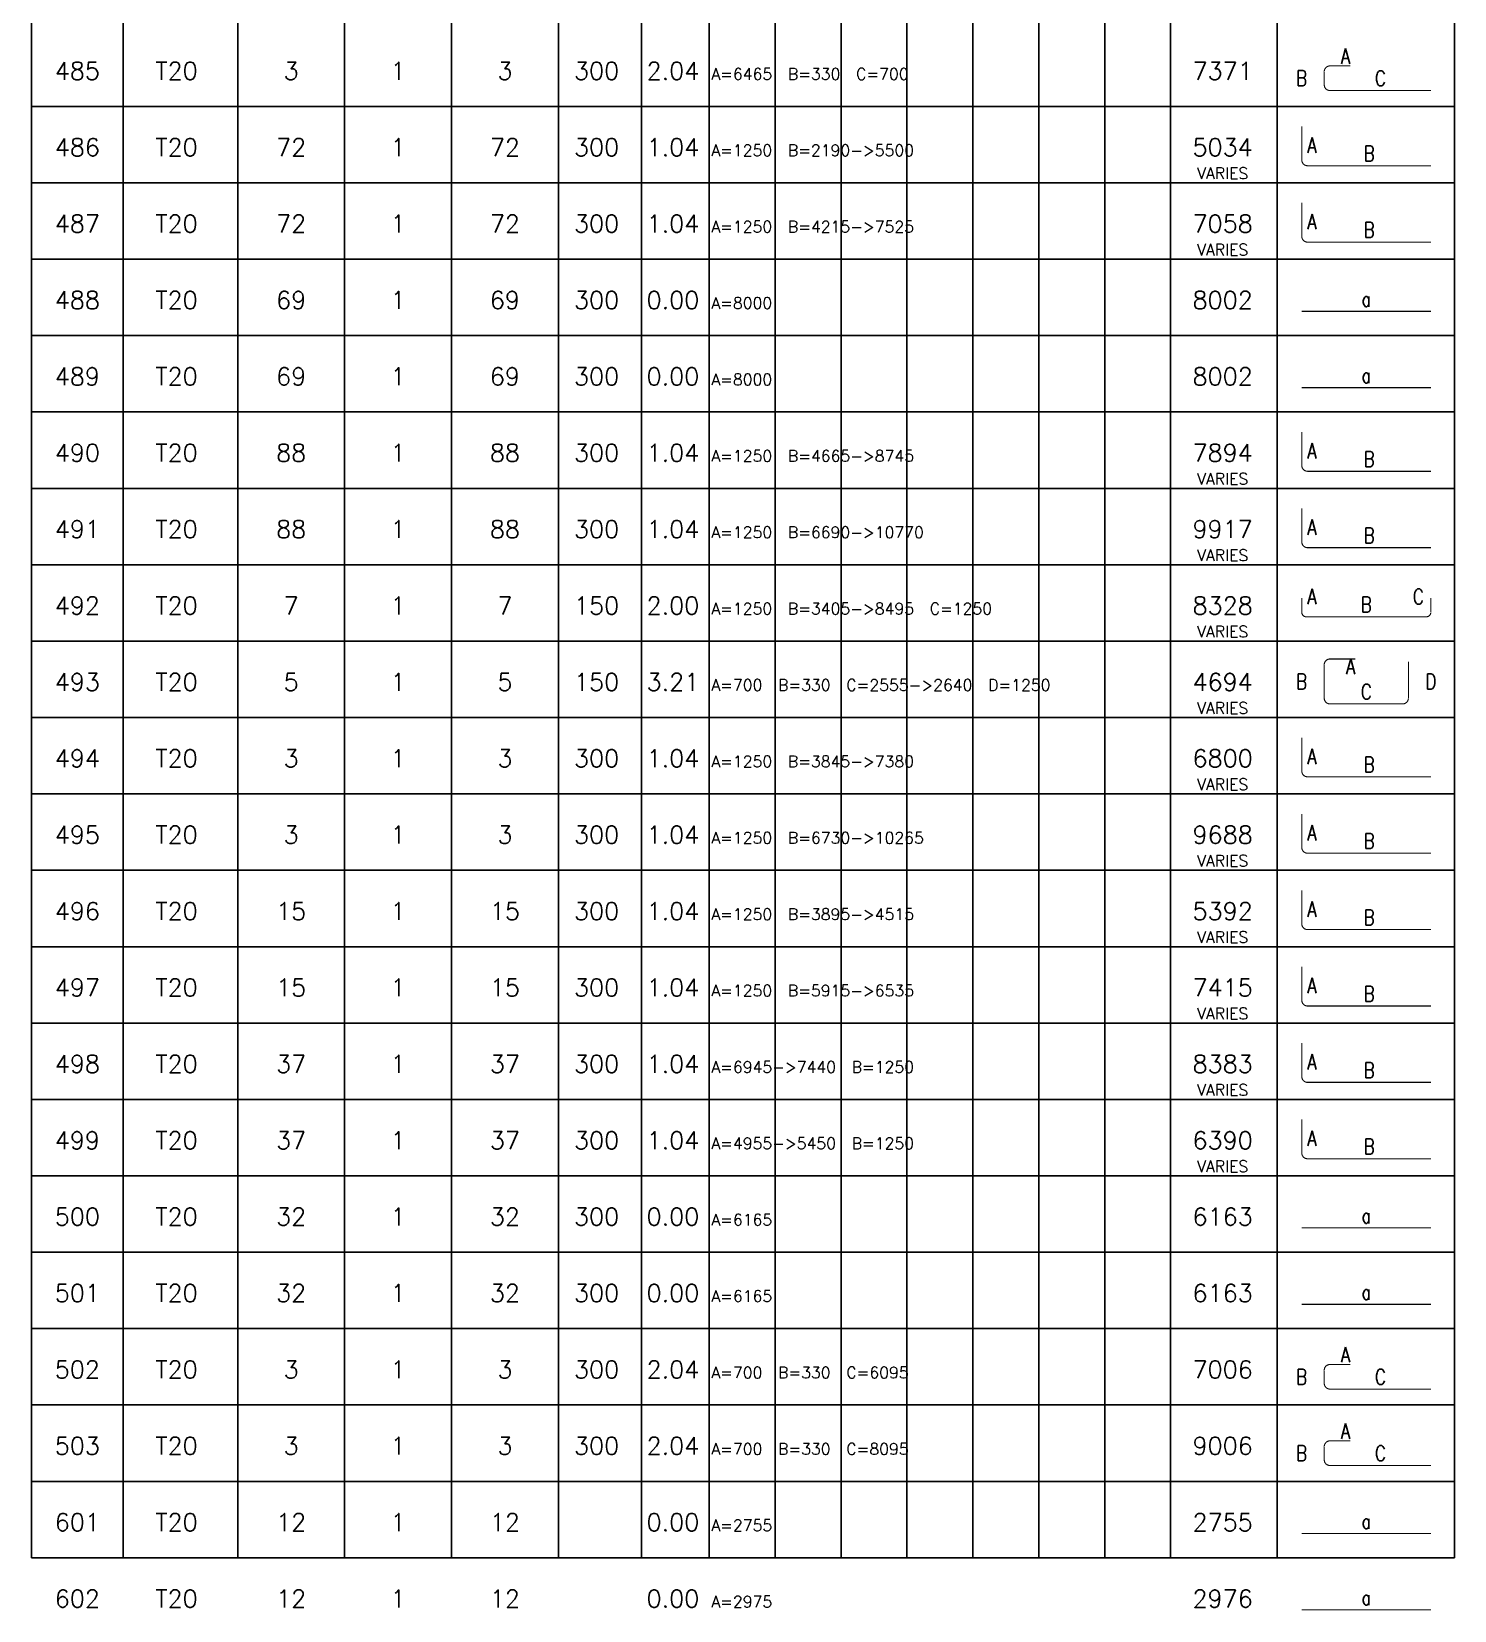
# Model space of a CAD drawing. Extents: x 660761725 to 1323371458, y 2734871439 to 5470067957.
# Drawn here: x 661879488 to 661884147, y 2734938289 to 2734943456 of the extents above; entities that cross this region are included whole.
import ezdxf
from ezdxf.enums import TextEntityAlignment as Align

# ---------------------------------------------------------------- set-up
doc = ezdxf.new("R2010")
doc.units = 0
for name, color, linetype in [('S-SCHEDULE', 140, 'Continuous'), ('S-SKETCH', 1, 'Continuous'), ('S-TEXT-SKETCH', 255, 'Continuous')]:
    doc.layers.add(name, color=color, linetype=linetype)
doc.styles.add('ROMANS', font='romans.shx')

# ---------------------------------------------------------------- blocks, each defined once
blk = doc.blocks.new('cadf_50')
at = {"color": 9}
for p, q in [((0, -202), (186.35, -202)), ((0, -212), (186.35, -212)), ((0, -222), (186.35, -222)), ((0, -232), (186.35, -232)), ((0, -242), (186.35, -242)), ((0, -252), (186.35, -252)), ((0, -262), (186.35, -262)), ((0, -272), (186.35, -272)), ((0, -282), (186.35, -282)), ((0, -292), (186.35, -292)), ((0, -302), (186.35, -302)), ((0, -312), (186.35, -312)), ((0, -322), (186.35, -322)), ((0, -332), (186.35, -332)), ((0, -342), (186.35, -342)), ((0, -352), (186.35, -352)), ((0, -362), (186.35, -362)), ((0, -372), (186.35, -372)), ((0, -382), (186.35, -382))]:
    blk.add_line(p, q, dxfattribs=at)
at = {"layer": 'S-SCHEDULE'}
for p, q in [((0, -392), (0, 0)), ((12, 0), (12, -392)), ((27, 0), (27, -392)), ((69, 0), (69, -392)), ((79.87, 0), (79.87, -392)), ((88.75, 0), (88.75, -392)), ((97.38, 0), (97.38, -392)), ((106.02, 0), (106.02, -392)), ((114.65, 0), (114.65, -392)), ((123.28, 0), (123.28, -392)), ((131.91, 0), (131.91, -392)), ((140.55, 0), (140.55, -392)), ((149.18, -392), (149.18, 0)), ((163.15, -392), (163.15, 0)), ((41, -11.45), (41, -392)), ((55, -11.45), (55, -392))]:
    blk.add_line(p, q, dxfattribs=at)
at = {"layer": 'S-SCHEDULE', "flags": 128}
blk.add_lwpolyline([(0, -392), (0, 0), (186.35, 0), (186.35, -392)], close=True, dxfattribs=at)
blk = doc.blocks.new('50-CFSHP38a')
at = {"layer": 'S-SKETCH', "const_width": 0.2}
blk.add_lwpolyline([(-15.35, 4.89), (-18.97, 4.89, 0.414214), (-20, 3.86), (-20, 1.53, 0.414214), (-18.97, 0.5), (-1, 0.5)], format="xyb", dxfattribs=at)
at = {"layer": 'S-TEXT-SKETCH', "style": 'ROMANS', "width": 0.8}
blk.add_attdef('A', text='', height=2, dxfattribs=at).set_placement((-15.35, 8), align=Align.TOP_RIGHT)
blk.add_attdef('B', text='', height=2, dxfattribs=at).set_placement((-25, 2.7), align=Align.MIDDLE_LEFT)
blk.add_attdef('C', text='', height=2, dxfattribs=at).set_placement((-9.98, 0.5), align=Align.BOTTOM_CENTER)
blk = doc.blocks.new('33-CFSHP37')
at = {"layer": 'S-SKETCH', "const_width": 0.2}
blk.add_lwpolyline([(-1, 1), (-22.96875, 1, -0.4142135624), (-24, 2.03125), (-24, 8)], format="xyb", dxfattribs=at)
at = {"layer": 'S-TEXT-SKETCH', "style": 'ROMANS', "width": 0.8}
blk.add_attdef('A', text='', height=2, dxfattribs=at).set_placement((-23, 6), align=Align.TOP_LEFT)
blk.add_attdef('B', text='', height=2, dxfattribs=at).set_placement((-11.984375, 1), align=Align.BOTTOM_CENTER)
blk = doc.blocks.new('1-CFSHP20')
at = {"layer": 'S-SKETCH', "const_width": 0.2}
blk.add_lwpolyline([(-24, 2), (-1, 2)], dxfattribs=at)
at = {"layer": 'S-TEXT-SKETCH', "linetype": 'ByBlock', "style": 'ROMANS', "width": 0.7}
blk.add_attdef('A', text='', height=2, dxfattribs=at).set_placement((-12.5, 2), align=Align.BOTTOM_CENTER)
blk = doc.blocks.new('49-Cfshp38d')
at = {"layer": 'S-SKETCH', "const_width": 0.2}
blk.add_lwpolyline([(-24, 5.35), (-24, 2.82, 0.414214), (-23.18, 2), (-1.83, 2, 0.414214), (-1, 2.82), (-1, 5.35)], format="xyb", dxfattribs=at)
at = {"layer": 'S-TEXT-SKETCH', "style": 'ROMANS', "width": 0.8}
blk.add_attdef('A', text='', height=2, dxfattribs=at).set_placement((-23, 3.42), align=Align.BOTTOM_LEFT)
blk.add_attdef('C', text='', height=2, dxfattribs=at).set_placement((-2.24, 3.42), align=Align.BOTTOM_RIGHT)
blk.add_attdef('B', text='', height=2, dxfattribs=at).set_placement((-12.5, 2.01), align=Align.BOTTOM_CENTER)
blk = doc.blocks.new('61-CFSHP52')
at = {"layer": 'S-SKETCH', "const_width": 0.2}
blk.add_lwpolyline([(-14.44, 8), (-18.97, 8, 0.414214), (-20, 6.97), (-20, 1.03, 0.414214), (-18.97, 0), (-6.03, 0, 0.414214), (-5, 1.03), (-5, 7.5)], format="xyb", dxfattribs=at)
at = {"layer": 'S-TEXT-SKETCH', "style": 'ROMANS', "width": 0.8}
blk.add_attdef('A', text='', height=2, dxfattribs=at).set_placement((-14.44, 4.5), align=Align.BOTTOM_RIGHT)
blk.add_attdef('B', text='', height=2, dxfattribs=at).set_placement((-25, 4), align=Align.MIDDLE_LEFT)
blk.add_attdef('D', text='', height=2, dxfattribs=at).set_placement((0, 4), align=Align.MIDDLE_RIGHT)
blk.add_attdef('C', text='', height=2, dxfattribs=at).set_placement((-12.5, 0), align=Align.BOTTOM_CENTER)

msp = doc.modelspace()

# ---------------------------------------------------------------- block references
at = {"layer": 'S-SCHEDULE', "xscale": 25, "yscale": 25, "zscale": 25}
msp.add_blockref('cadf_50', (661879487.93162262, 2734948261), dxfattribs=at)
at = {"layer": 'S-SCHEDULE'}
ref = msp.add_blockref('50-CFSHP38a', (661884087.93162262, 2734943253.75), dxfattribs=dict(at, xscale=18.375, yscale=18.375, zscale=18.375))
ref.add_attrib('B', 'B', dxfattribs={"layer": 'S-TEXT-SKETCH', "color": 7, "height": 50, "style": 'ROMANS', "width": 0.8}).set_placement((661883628.55662262, 2734943303.31513214), align=Align.MIDDLE_LEFT)
ref.add_attrib('C', 'C', dxfattribs={"layer": 'S-TEXT-SKETCH', "color": 7, "height": 50, "style": 'ROMANS', "width": 0.8}).set_placement((661883904.468732, 2734943262.9375), align=Align.BOTTOM_CENTER)
ref.add_attrib('A', 'A', dxfattribs={"layer": 'S-TEXT-SKETCH', "color": 7, "height": 50, "style": 'ROMANS', "width": 0.8}).set_placement((661883805.82537758, 2734943400.75), align=Align.TOP_RIGHT)
ref = msp.add_blockref('33-CFSHP37', (661884087.93162262, 2734942998.48338318), dxfattribs=dict(at, xscale=18.375, yscale=18.375, zscale=18.375))
ref.add_attrib('A', 'A', dxfattribs={"layer": 'S-TEXT-SKETCH', "color": 7, "height": 50, "style": 'ROMANS', "width": 0.8}).set_placement((661883665.30662262, 2734943108.73338318), align=Align.TOP_LEFT)
ref.add_attrib('B', 'B', dxfattribs={"layer": 'S-TEXT-SKETCH', "color": 7, "height": 50, "style": 'ROMANS', "width": 0.8}).set_placement((661883867.718732, 2734943016.85838318), align=Align.BOTTOM_CENTER)
ref = msp.add_blockref('33-CFSHP37', (661884087.93162262, 2734942748.48338318), dxfattribs=dict(at, xscale=18.375, yscale=18.375, zscale=18.375))
ref.add_attrib('A', 'A', dxfattribs={"layer": 'S-TEXT-SKETCH', "color": 7, "height": 50, "style": 'ROMANS', "width": 0.8}).set_placement((661883665.30662262, 2734942858.73338318), align=Align.TOP_LEFT)
ref.add_attrib('B', 'B', dxfattribs={"layer": 'S-TEXT-SKETCH', "color": 7, "height": 50, "style": 'ROMANS', "width": 0.8}).set_placement((661883867.718732, 2734942766.85838318), align=Align.BOTTOM_CENTER)
ref = msp.add_blockref('1-CFSHP20', (661884087.93162262, 2734942503.75), dxfattribs=dict(at, xscale=18.375, yscale=18.375, zscale=18.375))
ref.add_attrib('A', 'a', dxfattribs={"layer": 'S-TEXT-SKETCH', "color": 7, "linetype": 'ByBlock', "height": 50, "style": 'ROMANS', "width": 0.7}).set_placement((661883858.24412262, 2734942540.5), align=Align.BOTTOM_CENTER)
ref = msp.add_blockref('1-CFSHP20', (661884087.93162262, 2734942253.75), dxfattribs=dict(at, xscale=18.375, yscale=18.375, zscale=18.375))
ref.add_attrib('A', 'a', dxfattribs={"layer": 'S-TEXT-SKETCH', "color": 7, "linetype": 'ByBlock', "height": 50, "style": 'ROMANS', "width": 0.7}).set_placement((661883858.24412262, 2734942290.5), align=Align.BOTTOM_CENTER)
ref = msp.add_blockref('33-CFSHP37', (661884087.93162262, 2734941998.48338318), dxfattribs=dict(at, xscale=18.375, yscale=18.375, zscale=18.375))
ref.add_attrib('A', 'A', dxfattribs={"layer": 'S-TEXT-SKETCH', "color": 7, "height": 50, "style": 'ROMANS', "width": 0.8}).set_placement((661883665.30662262, 2734942108.73338318), align=Align.TOP_LEFT)
ref.add_attrib('B', 'B', dxfattribs={"layer": 'S-TEXT-SKETCH', "color": 7, "height": 50, "style": 'ROMANS', "width": 0.8}).set_placement((661883867.718732, 2734942016.85838318), align=Align.BOTTOM_CENTER)
ref = msp.add_blockref('33-CFSHP37', (661884087.93162262, 2734941748.48338318), dxfattribs=dict(at, xscale=18.375, yscale=18.375, zscale=18.375))
ref.add_attrib('A', 'A', dxfattribs={"layer": 'S-TEXT-SKETCH', "color": 7, "height": 50, "style": 'ROMANS', "width": 0.8}).set_placement((661883665.30662262, 2734941858.73338318), align=Align.TOP_LEFT)
ref.add_attrib('B', 'B', dxfattribs={"layer": 'S-TEXT-SKETCH', "color": 7, "height": 50, "style": 'ROMANS', "width": 0.8}).set_placement((661883867.718732, 2734941766.85838318), align=Align.BOTTOM_CENTER)
ref = msp.add_blockref('49-Cfshp38d', (661884087.93162262, 2734941503.75), dxfattribs=dict(at, xscale=18.375, yscale=18.375, zscale=18.375))
ref.add_attrib('A', 'A', dxfattribs={"layer": 'S-TEXT-SKETCH', "color": 7, "height": 50, "style": 'ROMANS', "width": 0.8}).set_placement((661883665.30662262, 2734941566.68438005), align=Align.BOTTOM_LEFT)
ref.add_attrib('B', 'B', dxfattribs={"layer": 'S-TEXT-SKETCH', "color": 7, "height": 50, "style": 'ROMANS', "width": 0.8}).set_placement((661883858.24412262, 2734941540.75757599), align=Align.BOTTOM_CENTER)
ref.add_attrib('C', 'C', dxfattribs={"layer": 'S-TEXT-SKETCH', "color": 7, "height": 50, "style": 'ROMANS', "width": 0.8}).set_placement((661884046.77162087, 2734941566.68438005), align=Align.BOTTOM_RIGHT)
ref = msp.add_blockref('61-CFSHP52', (661884087.93162262, 2734941255.52733088), dxfattribs=dict(at, xscale=18.375, yscale=18.375, zscale=18.375))
ref.add_attrib('D', 'D', dxfattribs={"layer": 'S-TEXT-SKETCH', "color": 7, "height": 50, "style": 'ROMANS', "width": 0.8}).set_placement((661884087.93162262, 2734941329.02733088), align=Align.MIDDLE_RIGHT)
ref.add_attrib('B', 'B', dxfattribs={"layer": 'S-TEXT-SKETCH', "color": 7, "height": 50, "style": 'ROMANS', "width": 0.8}).set_placement((661883628.55662262, 2734941329.02733088), align=Align.MIDDLE_LEFT)
ref.add_attrib('C', 'C', dxfattribs={"layer": 'S-TEXT-SKETCH', "color": 7, "height": 50, "style": 'ROMANS', "width": 0.8}).set_placement((661883858.24412262, 2734941255.52733088), align=Align.BOTTOM_CENTER)
ref.add_attrib('A', 'A', dxfattribs={"layer": 'S-TEXT-SKETCH', "color": 7, "height": 50, "style": 'ROMANS', "width": 0.8}).set_placement((661883822.68799126, 2734941338.21483088), align=Align.BOTTOM_RIGHT)
ref = msp.add_blockref('33-CFSHP37', (661884087.93162262, 2734940998.48338318), dxfattribs=dict(at, xscale=18.375, yscale=18.375, zscale=18.375))
ref.add_attrib('A', 'A', dxfattribs={"layer": 'S-TEXT-SKETCH', "color": 7, "height": 50, "style": 'ROMANS', "width": 0.8}).set_placement((661883665.30662262, 2734941108.73338318), align=Align.TOP_LEFT)
ref.add_attrib('B', 'B', dxfattribs={"layer": 'S-TEXT-SKETCH', "color": 7, "height": 50, "style": 'ROMANS', "width": 0.8}).set_placement((661883867.718732, 2734941016.85838318), align=Align.BOTTOM_CENTER)
ref = msp.add_blockref('33-CFSHP37', (661884087.93162262, 2734940748.48338318), dxfattribs=dict(at, xscale=18.375, yscale=18.375, zscale=18.375))
ref.add_attrib('A', 'A', dxfattribs={"layer": 'S-TEXT-SKETCH', "color": 7, "height": 50, "style": 'ROMANS', "width": 0.8}).set_placement((661883665.30662262, 2734940858.73338318), align=Align.TOP_LEFT)
ref.add_attrib('B', 'B', dxfattribs={"layer": 'S-TEXT-SKETCH', "color": 7, "height": 50, "style": 'ROMANS', "width": 0.8}).set_placement((661883867.718732, 2734940766.85838318), align=Align.BOTTOM_CENTER)
ref = msp.add_blockref('33-CFSHP37', (661884087.93162262, 2734940498.48338318), dxfattribs=dict(at, xscale=18.375, yscale=18.375, zscale=18.375))
ref.add_attrib('A', 'A', dxfattribs={"layer": 'S-TEXT-SKETCH', "color": 7, "height": 50, "style": 'ROMANS', "width": 0.8}).set_placement((661883665.30662262, 2734940608.73338318), align=Align.TOP_LEFT)
ref.add_attrib('B', 'B', dxfattribs={"layer": 'S-TEXT-SKETCH', "color": 7, "height": 50, "style": 'ROMANS', "width": 0.8}).set_placement((661883867.718732, 2734940516.85838318), align=Align.BOTTOM_CENTER)
ref = msp.add_blockref('33-CFSHP37', (661884087.93162262, 2734940248.48338318), dxfattribs=dict(at, xscale=18.375, yscale=18.375, zscale=18.375))
ref.add_attrib('A', 'A', dxfattribs={"layer": 'S-TEXT-SKETCH', "color": 7, "height": 50, "style": 'ROMANS', "width": 0.8}).set_placement((661883665.30662262, 2734940358.73338318), align=Align.TOP_LEFT)
ref.add_attrib('B', 'B', dxfattribs={"layer": 'S-TEXT-SKETCH', "color": 7, "height": 50, "style": 'ROMANS', "width": 0.8}).set_placement((661883867.718732, 2734940266.85838318), align=Align.BOTTOM_CENTER)
ref = msp.add_blockref('33-CFSHP37', (661884087.93162262, 2734939998.48338318), dxfattribs=dict(at, xscale=18.375, yscale=18.375, zscale=18.375))
ref.add_attrib('A', 'A', dxfattribs={"layer": 'S-TEXT-SKETCH', "color": 7, "height": 50, "style": 'ROMANS', "width": 0.8}).set_placement((661883665.30662262, 2734940108.73338318), align=Align.TOP_LEFT)
ref.add_attrib('B', 'B', dxfattribs={"layer": 'S-TEXT-SKETCH', "color": 7, "height": 50, "style": 'ROMANS', "width": 0.8}).set_placement((661883867.718732, 2734940016.85838318), align=Align.BOTTOM_CENTER)
ref = msp.add_blockref('33-CFSHP37', (661884087.93162262, 2734939748.48338318), dxfattribs=dict(at, xscale=18.375, yscale=18.375, zscale=18.375))
ref.add_attrib('A', 'A', dxfattribs={"layer": 'S-TEXT-SKETCH', "color": 7, "height": 50, "style": 'ROMANS', "width": 0.8}).set_placement((661883665.30662262, 2734939858.73338318), align=Align.TOP_LEFT)
ref.add_attrib('B', 'B', dxfattribs={"layer": 'S-TEXT-SKETCH', "color": 7, "height": 50, "style": 'ROMANS', "width": 0.8}).set_placement((661883867.718732, 2734939766.85838318), align=Align.BOTTOM_CENTER)
ref = msp.add_blockref('1-CFSHP20', (661884087.93162262, 2734939503.75), dxfattribs=dict(at, xscale=18.375, yscale=18.375, zscale=18.375))
ref.add_attrib('A', 'a', dxfattribs={"layer": 'S-TEXT-SKETCH', "color": 7, "linetype": 'ByBlock', "height": 50, "style": 'ROMANS', "width": 0.7}).set_placement((661883858.24412262, 2734939540.5), align=Align.BOTTOM_CENTER)
ref = msp.add_blockref('1-CFSHP20', (661884087.93162262, 2734939253.75), dxfattribs=dict(at, xscale=18.375, yscale=18.375, zscale=18.375))
ref.add_attrib('A', 'a', dxfattribs={"layer": 'S-TEXT-SKETCH', "color": 7, "linetype": 'ByBlock', "height": 50, "style": 'ROMANS', "width": 0.7}).set_placement((661883858.24412262, 2734939290.5), align=Align.BOTTOM_CENTER)
ref = msp.add_blockref('50-CFSHP38a', (661884087.93162262, 2734939003.75), dxfattribs=dict(at, xscale=18.375, yscale=18.375, zscale=18.375))
ref.add_attrib('B', 'B', dxfattribs={"layer": 'S-TEXT-SKETCH', "color": 7, "height": 50, "style": 'ROMANS', "width": 0.8}).set_placement((661883628.55662262, 2734939053.31513214), align=Align.MIDDLE_LEFT)
ref.add_attrib('C', 'C', dxfattribs={"layer": 'S-TEXT-SKETCH', "color": 7, "height": 50, "style": 'ROMANS', "width": 0.8}).set_placement((661883904.468732, 2734939012.9375), align=Align.BOTTOM_CENTER)
ref.add_attrib('A', 'A', dxfattribs={"layer": 'S-TEXT-SKETCH', "color": 7, "height": 50, "style": 'ROMANS', "width": 0.8}).set_placement((661883805.82537758, 2734939150.75), align=Align.TOP_RIGHT)
ref = msp.add_blockref('50-CFSHP38a', (661884087.93162262, 2734938753.75), dxfattribs=dict(at, xscale=18.375, yscale=18.375, zscale=18.375))
ref.add_attrib('B', 'B', dxfattribs={"layer": 'S-TEXT-SKETCH', "color": 7, "height": 50, "style": 'ROMANS', "width": 0.8}).set_placement((661883628.55662262, 2734938803.31513214), align=Align.MIDDLE_LEFT)
ref.add_attrib('C', 'C', dxfattribs={"layer": 'S-TEXT-SKETCH', "color": 7, "height": 50, "style": 'ROMANS', "width": 0.8}).set_placement((661883904.468732, 2734938762.9375), align=Align.BOTTOM_CENTER)
ref.add_attrib('A', 'A', dxfattribs={"layer": 'S-TEXT-SKETCH', "color": 7, "height": 50, "style": 'ROMANS', "width": 0.8}).set_placement((661883805.82537758, 2734938900.75), align=Align.TOP_RIGHT)
ref = msp.add_blockref('1-CFSHP20', (661884087.93162262, 2734938503.75), dxfattribs=dict(at, xscale=18.375, yscale=18.375, zscale=18.375))
ref.add_attrib('A', 'a', dxfattribs={"layer": 'S-TEXT-SKETCH', "color": 7, "linetype": 'ByBlock', "height": 50, "style": 'ROMANS', "width": 0.7}).set_placement((661883858.24412262, 2734938540.5), align=Align.BOTTOM_CENTER)
ref = msp.add_blockref('1-CFSHP20', (661884087.93162262, 2734938253.75), dxfattribs=dict(at, xscale=18.375, yscale=18.375, zscale=18.375))
ref.add_attrib('A', 'a', dxfattribs={"layer": 'S-TEXT-SKETCH', "color": 7, "linetype": 'ByBlock', "height": 50, "style": 'ROMANS', "width": 0.7}).set_placement((661883858.24412262, 2734938290.5), align=Align.BOTTOM_CENTER)

# ---------------------------------------------------------------- texts
at = {"layer": 'S-SCHEDULE', "style": 'ROMANS'}
for s, height, p in [('T20', 57.5, (661879962.93162262, 2734943298.5)), ('3', 57.5, (661880337.93162262, 2734943298.5)), ('1', 57.5, (661880687.93162262, 2734943298.5)), ('3', 57.5, (661881037.93162262, 2734943298.5)), ('300', 57.5, (661881337.93162262, 2734943298.5)), ('2.04', 57.5, (661881587.93162262, 2734943298.5)), ('7371', 57.5, (661883387.93162262, 2734943298.5)), ('T20', 57.5, (661879962.93162262, 2734943048.5)), ('72', 57.5, (661880337.93162262, 2734943048.5)), ('1', 57.5, (661880687.93162262, 2734943048.5)), ('72', 57.5, (661881037.93162262, 2734943048.5)), ('300', 57.5, (661881337.93162262, 2734943048.5)), ('1.04', 57.5, (661881587.93162262, 2734943048.5)), ('5034', 57.5, (661883387.93162262, 2734943048.5)), ('VARIES', 37.5, (661883387.93162262, 2734942973.5)), ('T20', 57.5, (661879962.93162262, 2734942798.5)), ('72', 57.5, (661880337.93162262, 2734942798.5)), ('1', 57.5, (661880687.93162262, 2734942798.5)), ('72', 57.5, (661881037.93162262, 2734942798.5)), ('300', 57.5, (661881337.93162262, 2734942798.5)), ('1.04', 57.5, (661881587.93162262, 2734942798.5)), ('7058', 57.5, (661883387.93162262, 2734942798.5)), ('VARIES', 37.5, (661883387.93162262, 2734942723.5)), ('T20', 57.5, (661879962.93162262, 2734942548.5)), ('69', 57.5, (661880337.93162262, 2734942548.5)), ('1', 57.5, (661880687.93162262, 2734942548.5)), ('69', 57.5, (661881037.93162262, 2734942548.5)), ('300', 57.5, (661881337.93162262, 2734942548.5)), ('0.00', 57.5, (661881587.93162262, 2734942548.5)), ('8002', 57.5, (661883387.93162262, 2734942548.5)), ('T20', 57.5, (661879962.93162262, 2734942298.5)), ('69', 57.5, (661880337.93162262, 2734942298.5)), ('1', 57.5, (661880687.93162262, 2734942298.5)), ('69', 57.5, (661881037.93162262, 2734942298.5)), ('300', 57.5, (661881337.93162262, 2734942298.5)), ('0.00', 57.5, (661881587.93162262, 2734942298.5)), ('8002', 57.5, (661883387.93162262, 2734942298.5)), ('T20', 57.5, (661879962.93162262, 2734942048.5)), ('88', 57.5, (661880337.93162262, 2734942048.5)), ('1', 57.5, (661880687.93162262, 2734942048.5)), ('88', 57.5, (661881037.93162262, 2734942048.5)), ('300', 57.5, (661881337.93162262, 2734942048.5)), ('1.04', 57.5, (661881587.93162262, 2734942048.5)), ('7894', 57.5, (661883387.93162262, 2734942048.5)), ('VARIES', 37.5, (661883387.93162262, 2734941973.5)), ('T20', 57.5, (661879962.93162262, 2734941798.5)), ('88', 57.5, (661880337.93162262, 2734941798.5)), ('1', 57.5, (661880687.93162262, 2734941798.5)), ('88', 57.5, (661881037.93162262, 2734941798.5)), ('300', 57.5, (661881337.93162262, 2734941798.5)), ('1.04', 57.5, (661881587.93162262, 2734941798.5)), ('9917', 57.5, (661883387.93162262, 2734941798.5)), ('VARIES', 37.5, (661883387.93162262, 2734941723.5)), ('T20', 57.5, (661879962.93162262, 2734941548.5)), ('7', 57.5, (661880337.93162262, 2734941548.5)), ('1', 57.5, (661880687.93162262, 2734941548.5)), ('7', 57.5, (661881037.93162262, 2734941548.5)), ('150', 57.5, (661881337.93162262, 2734941548.5)), ('2.00', 57.5, (661881587.93162262, 2734941548.5)), ('8328', 57.5, (661883387.93162262, 2734941548.5)), ('VARIES', 37.5, (661883387.93162262, 2734941473.5)), ('T20', 57.5, (661879962.93162262, 2734941298.5)), ('5', 57.5, (661880337.93162262, 2734941298.5)), ('1', 57.5, (661880687.93162262, 2734941298.5)), ('5', 57.5, (661881037.93162262, 2734941298.5)), ('150', 57.5, (661881337.93162262, 2734941298.5)), ('3.21', 57.5, (661881587.93162262, 2734941298.5)), ('4694', 57.5, (661883387.93162262, 2734941298.5)), ('VARIES', 37.5, (661883387.93162262, 2734941223.5)), ('T20', 57.5, (661879962.93162262, 2734941048.5)), ('3', 57.5, (661880337.93162262, 2734941048.5)), ('1', 57.5, (661880687.93162262, 2734941048.5)), ('3', 57.5, (661881037.93162262, 2734941048.5)), ('300', 57.5, (661881337.93162262, 2734941048.5)), ('1.04', 57.5, (661881587.93162262, 2734941048.5)), ('6800', 57.5, (661883387.93162262, 2734941048.5)), ('VARIES', 37.5, (661883387.93162262, 2734940973.5)), ('T20', 57.5, (661879962.93162262, 2734940798.5)), ('3', 57.5, (661880337.93162262, 2734940798.5)), ('1', 57.5, (661880687.93162262, 2734940798.5)), ('3', 57.5, (661881037.93162262, 2734940798.5)), ('300', 57.5, (661881337.93162262, 2734940798.5)), ('1.04', 57.5, (661881587.93162262, 2734940798.5)), ('9688', 57.5, (661883387.93162262, 2734940798.5)), ('VARIES', 37.5, (661883387.93162262, 2734940723.5)), ('T20', 57.5, (661879962.93162262, 2734940548.5)), ('15', 57.5, (661880337.93162262, 2734940548.5)), ('1', 57.5, (661880687.93162262, 2734940548.5)), ('15', 57.5, (661881037.93162262, 2734940548.5)), ('300', 57.5, (661881337.93162262, 2734940548.5)), ('1.04', 57.5, (661881587.93162262, 2734940548.5)), ('5392', 57.5, (661883387.93162262, 2734940548.5)), ('VARIES', 37.5, (661883387.93162262, 2734940473.5)), ('T20', 57.5, (661879962.93162262, 2734940298.5)), ('15', 57.5, (661880337.93162262, 2734940298.5)), ('1', 57.5, (661880687.93162262, 2734940298.5)), ('15', 57.5, (661881037.93162262, 2734940298.5)), ('300', 57.5, (661881337.93162262, 2734940298.5)), ('1.04', 57.5, (661881587.93162262, 2734940298.5)), ('7415', 57.5, (661883387.93162262, 2734940298.5)), ('VARIES', 37.5, (661883387.93162262, 2734940223.5)), ('T20', 57.5, (661879962.93162262, 2734940048.5)), ('37', 57.5, (661880337.93162262, 2734940048.5)), ('1', 57.5, (661880687.93162262, 2734940048.5)), ('37', 57.5, (661881037.93162262, 2734940048.5)), ('300', 57.5, (661881337.93162262, 2734940048.5)), ('1.04', 57.5, (661881587.93162262, 2734940048.5)), ('8383', 57.5, (661883387.93162262, 2734940048.5)), ('VARIES', 37.5, (661883387.93162262, 2734939973.5)), ('T20', 57.5, (661879962.93162262, 2734939798.5)), ('37', 57.5, (661880337.93162262, 2734939798.5)), ('1', 57.5, (661880687.93162262, 2734939798.5)), ('37', 57.5, (661881037.93162262, 2734939798.5)), ('300', 57.5, (661881337.93162262, 2734939798.5)), ('1.04', 57.5, (661881587.93162262, 2734939798.5)), ('6390', 57.5, (661883387.93162262, 2734939798.5)), ('VARIES', 37.5, (661883387.93162262, 2734939723.5)), ('T20', 57.5, (661879962.93162262, 2734939548.5)), ('32', 57.5, (661880337.93162262, 2734939548.5)), ('1', 57.5, (661880687.93162262, 2734939548.5)), ('32', 57.5, (661881037.93162262, 2734939548.5)), ('300', 57.5, (661881337.93162262, 2734939548.5)), ('0.00', 57.5, (661881587.93162262, 2734939548.5)), ('6163', 57.5, (661883387.93162262, 2734939548.5)), ('T20', 57.5, (661879962.93162262, 2734939298.5)), ('32', 57.5, (661880337.93162262, 2734939298.5)), ('1', 57.5, (661880687.93162262, 2734939298.5)), ('32', 57.5, (661881037.93162262, 2734939298.5)), ('300', 57.5, (661881337.93162262, 2734939298.5)), ('0.00', 57.5, (661881587.93162262, 2734939298.5)), ('6163', 57.5, (661883387.93162262, 2734939298.5)), ('T20', 57.5, (661879962.93162262, 2734939048.5)), ('3', 57.5, (661880337.93162262, 2734939048.5)), ('1', 57.5, (661880687.93162262, 2734939048.5)), ('3', 57.5, (661881037.93162262, 2734939048.5)), ('300', 57.5, (661881337.93162262, 2734939048.5)), ('2.04', 57.5, (661881587.93162262, 2734939048.5)), ('7006', 57.5, (661883387.93162262, 2734939048.5)), ('T20', 57.5, (661879962.93162262, 2734938798.5)), ('3', 57.5, (661880337.93162262, 2734938798.5)), ('1', 57.5, (661880687.93162262, 2734938798.5)), ('3', 57.5, (661881037.93162262, 2734938798.5)), ('300', 57.5, (661881337.93162262, 2734938798.5)), ('2.04', 57.5, (661881587.93162262, 2734938798.5)), ('9006', 57.5, (661883387.93162262, 2734938798.5)), ('T20', 57.5, (661879962.93162262, 2734938548.5)), ('12', 57.5, (661880337.93162262, 2734938548.5)), ('1', 57.5, (661880687.93162262, 2734938548.5)), ('12', 57.5, (661881037.93162262, 2734938548.5)), ('0.00', 57.5, (661881587.93162262, 2734938548.5)), ('2755', 57.5, (661883387.93162262, 2734938548.5)), ('T20', 57.5, (661879962.93162262, 2734938298.5)), ('12', 57.5, (661880337.93162262, 2734938298.5)), ('1', 57.5, (661880687.93162262, 2734938298.5)), ('12', 57.5, (661881037.93162262, 2734938298.5)), ('0.00', 57.5, (661881587.93162262, 2734938298.5)), ('2976', 57.5, (661883387.93162262, 2734938298.5))]:
    msp.add_text(s, height=height, dxfattribs=at).set_placement(p, align=Align.CENTER)
for s, insert, char_height, width, attachment_point in [('{\\FRomanS;\\C140;485}', (661879637.93162262, 2734943298.5), 57.5, 230, 8), (' A=6465  B=330  C=700 ', (661881687.93162262, 2734943336), 37.5, 2400, 1), ('{\\FRomanS;\\C140;486}', (661879637.93162262, 2734943048.5), 57.5, 230, 8), (' A=1250  B=2190->5500 ', (661881687.93162262, 2734943086), 37.5, 2400, 1), ('{\\FRomanS;\\C140;487}', (661879637.93162262, 2734942798.5), 57.5, 230, 8), (' A=1250  B=4215->7525 ', (661881687.93162262, 2734942836), 37.5, 2400, 1), ('{\\FRomanS;\\C140;488}', (661879637.93162262, 2734942548.5), 57.5, 230, 8), (' A=8000 ', (661881687.93162262, 2734942586), 37.5, 2400, 1), ('{\\FRomanS;\\C140;489}', (661879637.93162262, 2734942298.5), 57.5, 230, 8), (' A=8000 ', (661881687.93162262, 2734942336), 37.5, 2400, 1), ('{\\FRomanS;\\C140;490}', (661879637.93162262, 2734942048.5), 57.5, 230, 8), (' A=1250  B=4665->8745 ', (661881687.93162262, 2734942086), 37.5, 2400, 1), ('{\\FRomanS;\\C140;491}', (661879637.93162262, 2734941798.5), 57.5, 230, 8), (' A=1250  B=6690->10770 ', (661881687.93162262, 2734941836), 37.5, 2400, 1), ('{\\FRomanS;\\C140;492}', (661879637.93162262, 2734941548.5), 57.5, 230, 8), (' A=1250  B=3405->8495  C=1250 ', (661881687.93162262, 2734941586), 37.5, 2400, 1), ('{\\FRomanS;\\C140;493}', (661879637.93162262, 2734941298.5), 57.5, 230, 8), (' A=700  B=330  C=2555->2640  D=1250 ', (661881687.93162262, 2734941336), 37.5, 2400, 1), ('{\\FRomanS;\\C140;494}', (661879637.93162262, 2734941048.5), 57.5, 230, 8), (' A=1250  B=3845->7380 ', (661881687.93162262, 2734941086), 37.5, 2400, 1), ('{\\FRomanS;\\C140;495}', (661879637.93162262, 2734940798.5), 57.5, 230, 8), (' A=1250  B=6730->10265 ', (661881687.93162262, 2734940836), 37.5, 2400, 1), ('{\\FRomanS;\\C140;496}', (661879637.93162262, 2734940548.5), 57.5, 230, 8), (' A=1250  B=3895->4515 ', (661881687.93162262, 2734940586), 37.5, 2400, 1), ('{\\FRomanS;\\C140;497}', (661879637.93162262, 2734940298.5), 57.5, 230, 8), (' A=1250  B=5915->6535 ', (661881687.93162262, 2734940336), 37.5, 2400, 1), ('{\\FRomanS;\\C140;498}', (661879637.93162262, 2734940048.5), 57.5, 230, 8), (' A=6945->7440  B=1250 ', (661881687.93162262, 2734940086), 37.5, 2400, 1), ('{\\FRomanS;\\C140;499}', (661879637.93162262, 2734939798.5), 57.5, 230, 8), (' A=4955->5450  B=1250 ', (661881687.93162262, 2734939836), 37.5, 2400, 1), ('{\\FRomanS;\\C140;500}', (661879637.93162262, 2734939548.5), 57.5, 230, 8), (' A=6165 ', (661881687.93162262, 2734939586), 37.5, 2400, 1), ('{\\FRomanS;\\C140;501}', (661879637.93162262, 2734939298.5), 57.5, 230, 8), (' A=6165 ', (661881687.93162262, 2734939336), 37.5, 2400, 1), ('{\\FRomanS;\\C140;502}', (661879637.93162262, 2734939048.5), 57.5, 230, 8), (' A=700  B=330  C=6095 ', (661881687.93162262, 2734939086), 37.5, 2400, 1), ('{\\FRomanS;\\C140;503}', (661879637.93162262, 2734938798.5), 57.5, 230, 8), (' A=700  B=330  C=8095 ', (661881687.93162262, 2734938836), 37.5, 2400, 1), ('{\\FRomanS;\\C140;601}', (661879637.93162262, 2734938548.5), 57.5, 230, 8), (' A=2755 ', (661881687.93162262, 2734938586), 37.5, 2400, 1), ('{\\FRomanS;\\C140;602}', (661879637.93162262, 2734938298.5), 57.5, 230, 8), (' A=2975 ', (661881687.93162262, 2734938336), 37.5, 2400, 1)]:
    msp.add_mtext(s, dxfattribs=dict(at, insert=insert, char_height=char_height, width=width, attachment_point=attachment_point))

doc.saveas('drawing.dxf')
